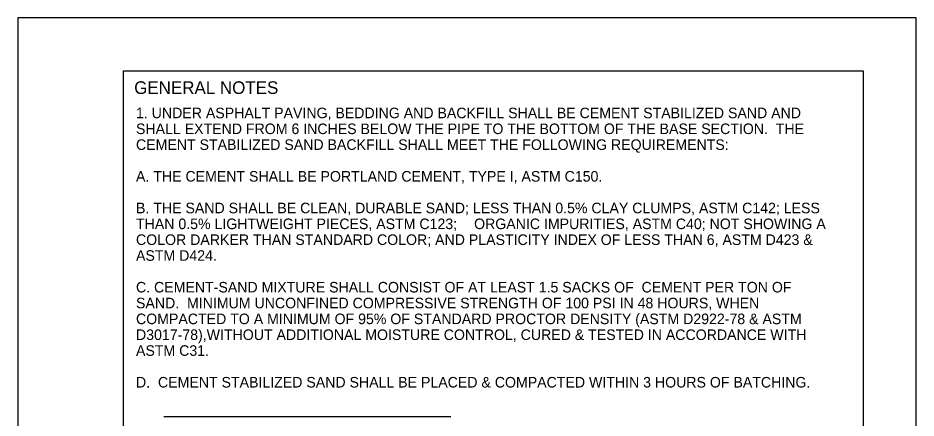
# Model space of a CAD drawing. Extents: x 2082586.6 to 2082595.1, y 13331260.5 to 13331271.5.
# Drawn here: x 2082586.6 to 2082595.1, y 13331267.74 to 13331271.52 of the extents above; entities that cross this region are included whole.
import ezdxf

# ---------------------------------------------------------------- set-up
doc = ezdxf.new("R2010")
doc.units = 0
for name, color, linetype in [('Detail', 7, 'Continuous'), ('Detail Label', 7, 'Continuous'), ('Non-Print', 7, 'Continuous'), ('Sheet Title Block', 7, 'Continuous')]:
    doc.layers.add(name, color=color, linetype=linetype)

msp = doc.modelspace()

# ---------------------------------------------------------------- linework, layer by layer
at = {"layer": 'Detail'}
msp.add_line((2082587.9796, 13331267.75), (2082590.6962, 13331267.75), dxfattribs=at)
at = {"layer": 'Non-Print'}
msp.add_lwpolyline([(2082586.6005, 13331260.5248), (2082595.1005, 13331260.5248), (2082595.1005, 13331271.5248), (2082586.6005, 13331271.5248)], close=True, dxfattribs=at)
at = {"layer": 'Sheet Title Block'}
msp.add_lwpolyline([(2082587.6005, 13331271.0248), (2082594.6005, 13331271.0248), (2082594.6005, 13331262.5248), (2082587.6005, 13331262.5248)], close=True, dxfattribs=at)

# ---------------------------------------------------------------- texts
at = {"layer": 'Detail Label'}
for s, height, p in [('GENERAL NOTES', 0.12, (2082587.7005, 13331270.8048)), ('1. UNDER ASPHALT PAVING, BEDDING AND BACKFILL SHALL BE CEMENT STABILIZED SAND AND ', 0.1, (2082587.7177, 13331270.5752)), ('SHALL EXTEND FROM 6 INCHES BELOW THE PIPE TO THE BOTTOM OF THE BASE SECTION.  THE ', 0.1, (2082587.7177, 13331270.4252)), ('CEMENT STABILIZED SAND BACKFILL SHALL MEET THE FOLLOWING REQUIREMENTS: ', 0.1, (2082587.7177, 13331270.2752)), ('A. THE CEMENT SHALL BE PORTLAND CEMENT, TYPE I, ASTM C150. ', 0.1, (2082587.7177, 13331269.9752)), ('B. THE SAND SHALL BE CLEAN, DURABLE SAND; LESS THAN 0.5% CLAY CLUMPS, ASTM C142; LESS ', 0.1, (2082587.7177, 13331269.6752)), ('THAN 0.5% LIGHTWEIGHT PIECES, ASTM C123;', 0.1, (2082587.7177, 13331269.5252)), ('ORGANIC IMPURITIES, ASTM C40; NOT SHOWING A ', 0.1, (2082590.9177, 13331269.5252)), ('COLOR DARKER THAN STANDARD COLOR; AND PLASTICITY INDEX OF LESS THAN 6, ASTM D423 & ', 0.1, (2082587.7177, 13331269.3752)), ('ASTM D424. ', 0.1, (2082587.7177, 13331269.2252)), ('C. CEMENT-SAND MIXTURE SHALL CONSIST OF AT LEAST 1.5 SACKS OF  CEMENT PER TON OF ', 0.1, (2082587.7177, 13331268.9252)), ('SAND.  MINIMUM UNCONFINED COMPRESSIVE STRENGTH OF 100 PSI IN 48 HOURS, WHEN ', 0.1, (2082587.7177, 13331268.7752)), ('COMPACTED TO A MINIMUM OF 95% OF STANDARD PROCTOR DENSITY (ASTM D2922-78 & ASTM ', 0.1, (2082587.7177, 13331268.6252)), ('D3017-78),WITHOUT ADDITIONAL MOISTURE CONTROL, CURED & TESTED IN ACCORDANCE WITH ', 0.1, (2082587.7177, 13331268.4752)), ('ASTM C31. ', 0.1, (2082587.7177, 13331268.3252)), ('D.  CEMENT STABILIZED SAND SHALL BE PLACED & COMPACTED WITHIN 3 HOURS OF BATCHING. ', 0.1, (2082587.7177, 13331268.0252))]:
    msp.add_text(s, height=height, dxfattribs=at).set_placement(p)

doc.saveas('drawing.dxf')
